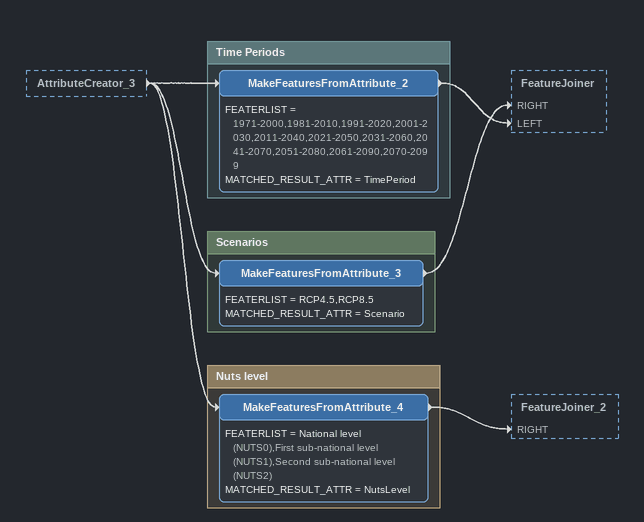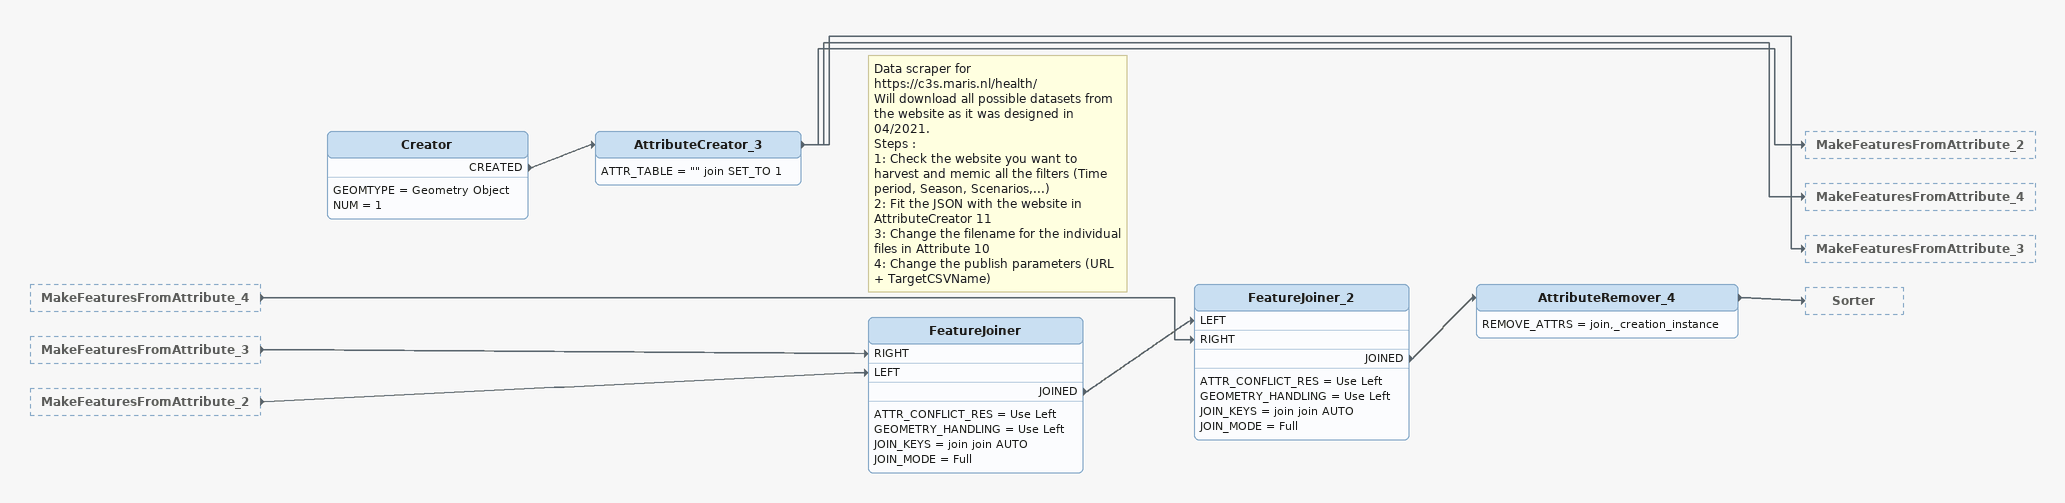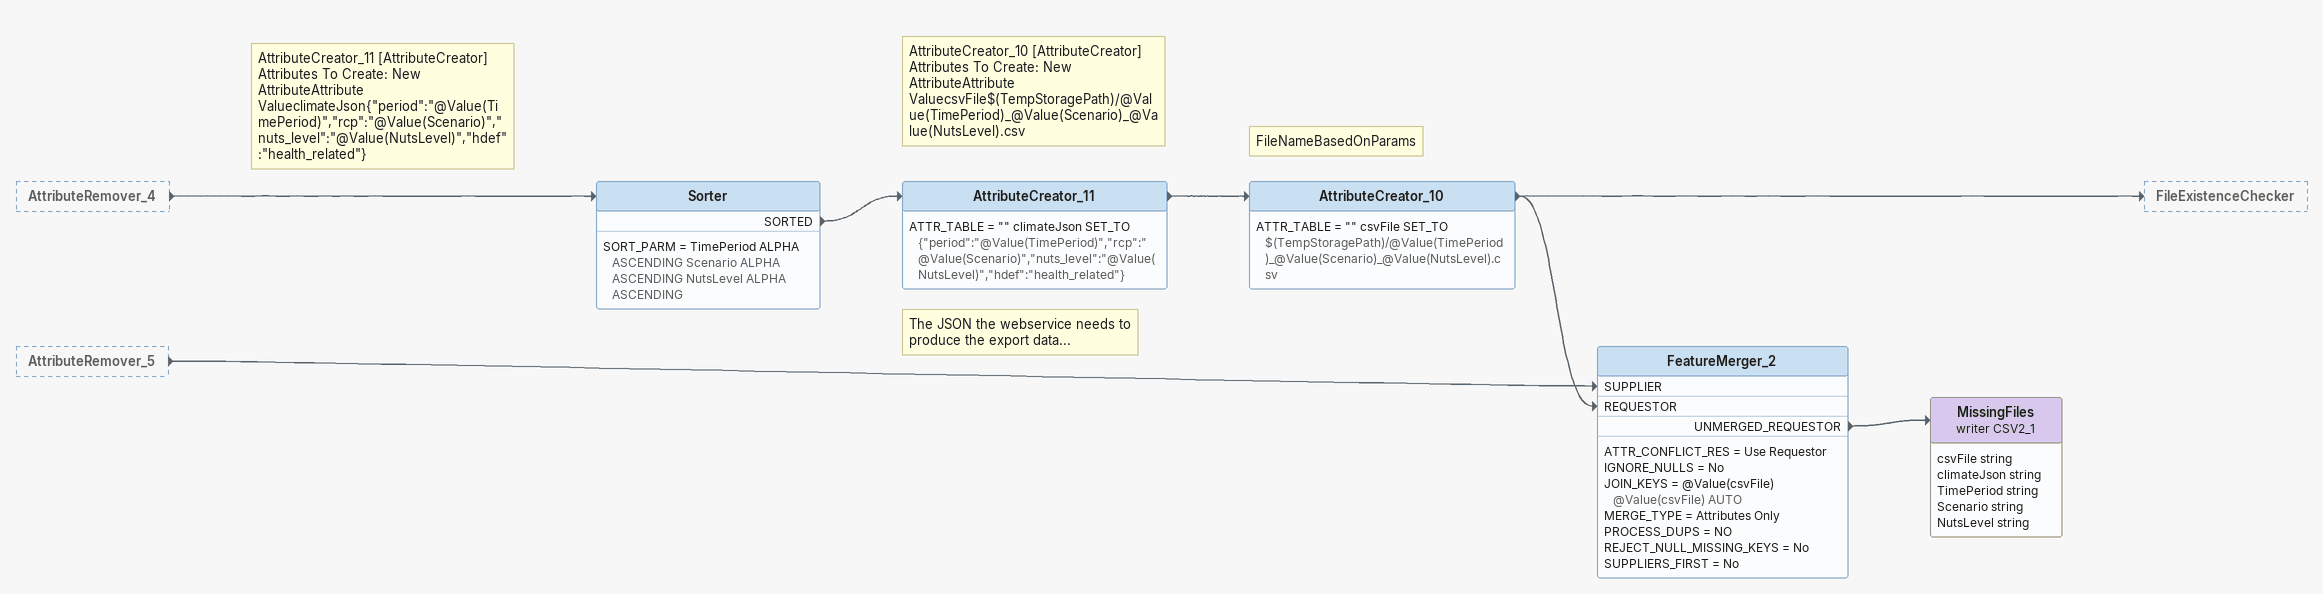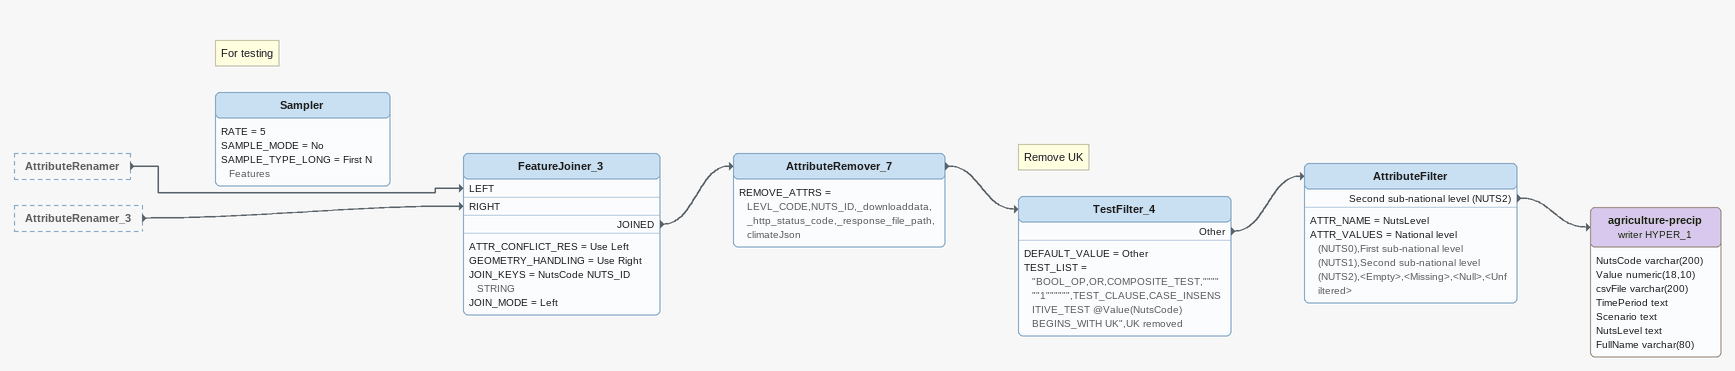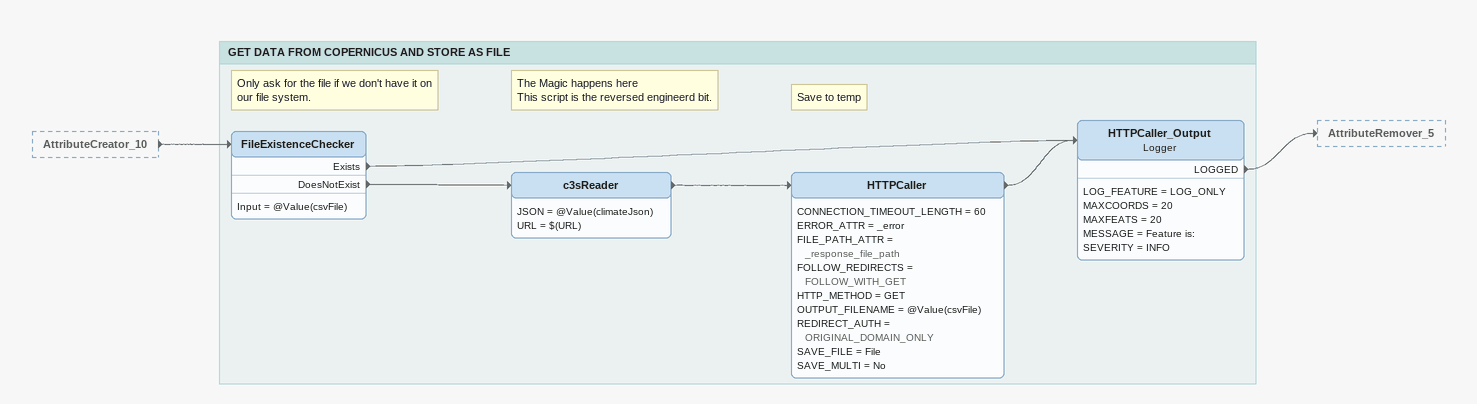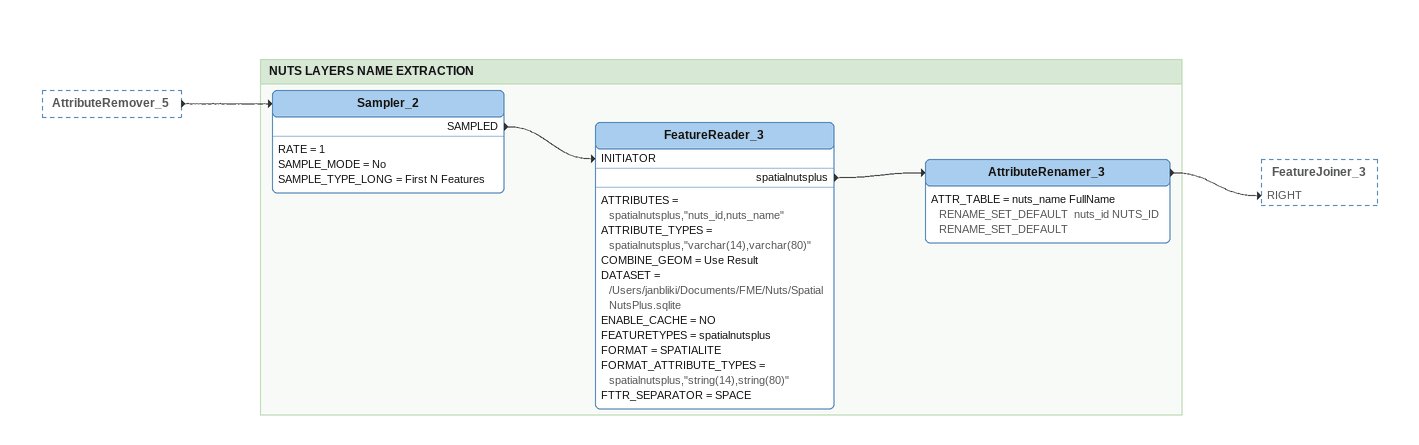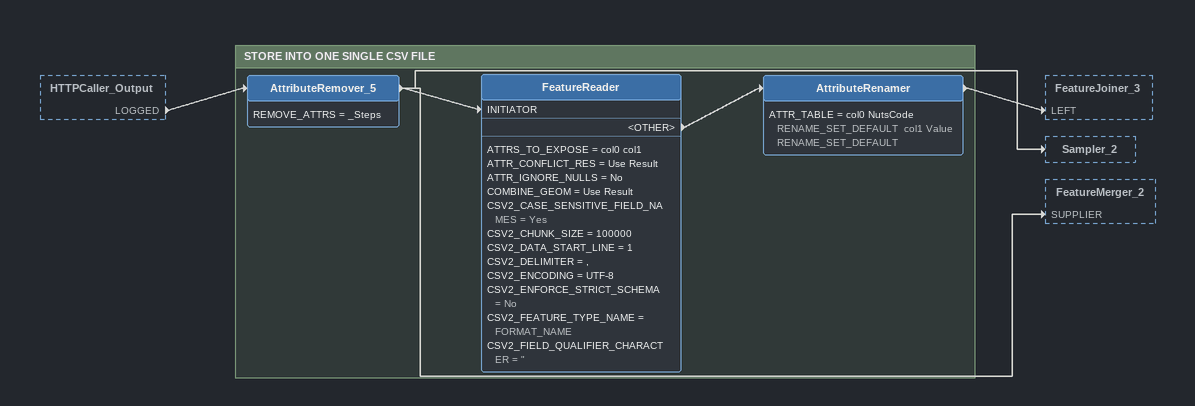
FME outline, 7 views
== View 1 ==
AttributeCreator_3 [outside]
    -> MakeFeaturesFromAttribute_2
    -> MakeFeaturesFromAttribute_4
    -> MakeFeaturesFromAttribute_3

Bookmark: Time Periods
MakeFeaturesFromAttribute_2
    FEATERLIST = 1971-2000,1981-2010,1991-2020,2001-2030,2011-2040,2021-2050,2031-2060,2041-2070,2051-2080,2061-2090,2070-2099
    MATCHED_RESULT_ATTR = TimePeriod
    -> FeatureJoiner [LEFT]

Bookmark: Scenarios
MakeFeaturesFromAttribute_3
    FEATERLIST = RCP4.5,RCP8.5
    MATCHED_RESULT_ATTR = Scenario
    -> FeatureJoiner [RIGHT]

Bookmark: Nuts level
MakeFeaturesFromAttribute_4
    FEATERLIST = National level (NUTS0),First sub-national level (NUTS1),Second sub-national level (NUTS2)
    MATCHED_RESULT_ATTR = NutsLevel
    -> FeatureJoiner_2 [RIGHT]

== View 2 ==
MakeFeaturesFromAttribute_4 [outside]
    -> FeatureJoiner_2 [RIGHT]
MakeFeaturesFromAttribute_3 [outside]
    -> FeatureJoiner [RIGHT]
MakeFeaturesFromAttribute_2 [outside]
    -> FeatureJoiner [LEFT]
Creator
    GEOMTYPE = Geometry Object
    NUM = 1
    CREATED -> AttributeCreator_3
AttributeCreator_3
    ATTR_TABLE = "" join SET_TO 1
    -> MakeFeaturesFromAttribute_2
    -> MakeFeaturesFromAttribute_4
    -> MakeFeaturesFromAttribute_3
Note: Data scraper for https://c3s.maris.nl/health/ / Will download all possible datasets from the website as it was designed in 04/2021. / Steps : / 1: Check the website you want to harvest and memic all the filters (Time period, Season, Scenarios,...) / 2: Fit the JSON with the website in AttributeCreator 11 / 3: Change the filename for the individual files in Attribute 10 / 4: Change the publish parameters (URL + TargetCSVName)
FeatureJoiner
    ATTR_CONFLICT_RES = Use Left
    GEOMETRY_HANDLING = Use Left
    JOIN_KEYS = join join AUTO
    JOIN_MODE = Full
    JOINED -> FeatureJoiner_2 [LEFT]
FeatureJoiner_2
    ATTR_CONFLICT_RES = Use Left
    GEOMETRY_HANDLING = Use Left
    JOIN_KEYS = join join AUTO
    JOIN_MODE = Full
    JOINED -> AttributeRemover_4
AttributeRemover_4
    REMOVE_ATTRS = join,_creation_instance
    -> Sorter

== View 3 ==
AttributeRemover_4 [outside]
    -> Sorter
AttributeRemover_5 [outside]
    -> FeatureMerger_2 [SUPPLIER]
Sorter
    SORT_PARM = TimePeriod ALPHA ASCENDING Scenario ALPHA ASCENDING NutsLevel ALPHA ASCENDING
    SORTED -> AttributeCreator_11
Note: AttributeCreator_11 [AttributeCreator] / Attributes To Create: New AttributeAttribute ValueclimateJson{"period":"@Value(TimePeriod)","rcp":"@Value(Scenario)","nuts_level":"@Value(NutsLevel)","hdef":"health_related"}
Note: The JSON the webservice needs to produce the export data...
AttributeCreator_11
    ATTR_TABLE = "" climateJson SET_TO {"period":"@Value(TimePeriod)","rcp":"@Value(Scenario)","nuts_level":"@Value(NutsLevel)","hdef":"health_related"}
    -> AttributeCreator_10
Note: AttributeCreator_10 [AttributeCreator] / Attributes To Create: New AttributeAttribute ValuecsvFile$(TempStoragePath)/@Value(TimePeriod)_@Value(Scenario)_@Value(NutsLevel).csv
Note: FileNameBasedOnParams
AttributeCreator_10
    ATTR_TABLE = "" csvFile SET_TO $(TempStoragePath)/@Value(TimePeriod)_@Value(Scenario)_@Value(NutsLevel).csv
    -> FileExistenceChecker
    -> FeatureMerger_2 [REQUESTOR]
FeatureMerger_2
    ATTR_CONFLICT_RES = Use Requestor
    IGNORE_NULLS = No
    JOIN_KEYS = @Value(csvFile) @Value(csvFile) AUTO
    MERGE_TYPE = Attributes Only
    PROCESS_DUPS = NO
    REJECT_NULL_MISSING_KEYS = No
    SUPPLIERS_FIRST = No
    UNMERGED_REQUESTOR -> MissingFiles (writer CSV2_1)
MissingFiles (writer CSV2_1)
    attributes: csvFile string, climateJson string, TimePeriod string, Scenario string, NutsLevel string

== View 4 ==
AttributeRenamer [outside]
    -> FeatureJoiner_3 [LEFT]
AttributeRenamer_3 [outside]
    -> FeatureJoiner_3 [RIGHT]
FeatureJoiner_3
    ATTR_CONFLICT_RES = Use Left
    GEOMETRY_HANDLING = Use Right
    JOIN_KEYS = NutsCode NUTS_ID STRING
    JOIN_MODE = Left
    JOINED -> AttributeRemover_7
AttributeRemover_7
    REMOVE_ATTRS = LEVL_CODE,NUTS_ID,_downloaddata,_http_status_code,_response_file_path,climateJson
    -> TestFilter_4
Note: Remove UK
TestFilter_4
    DEFAULT_VALUE = Other
    TEST_LIST = "BOOL_OP,OR,COMPOSITE_TEST,""""""1"""""",TEST_CLAUSE,CASE_INSENSITIVE_TEST @Value(NutsCode) BEGINS_WITH UK",UK removed
    Other -> AttributeFilter
AttributeFilter
    ATTR_NAME = NutsLevel
    ATTR_VALUES = National level (NUTS0),First sub-national level (NUTS1),Second sub-national level (NUTS2),<Empty>,<Missing>,<Null>,<Unfiltered>
    Second sub-national level (NUTS2) -> agriculture-precip (writer HYPER_1)
agriculture-precip (writer HYPER_1)
    attributes: NutsCode varchar(200), Value numeric(18,10), csvFile varchar(200), TimePeriod text, Scenario text, NutsLevel text, FullName varchar(80)
Note: For testing
Sampler
    RATE = 5
    SAMPLE_MODE = No
    SAMPLE_TYPE_LONG = First N Features

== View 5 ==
AttributeCreator_10 [outside]
    -> FileExistenceChecker

Bookmark: GET DATA FROM COPERNICUS AND STORE AS FILE
Note: Only ask for the file if we don't have it on our file system.
FileExistenceChecker
    Input = @Value(csvFile)
    Exists -> HTTPCaller_Output
    DoesNotExist -> c3sReader
Note: The Magic happens here / This script is the reversed engineerd bit.
c3sReader
    JSON = @Value(climateJson)
    URL = $(URL)
    -> HTTPCaller
Note: Save to temp
HTTPCaller
    CONNECTION_TIMEOUT_LENGTH = 60
    ERROR_ATTR = _error
    FILE_PATH_ATTR = _response_file_path
    FOLLOW_REDIRECTS = FOLLOW_WITH_GET
    HTTP_METHOD = GET
    OUTPUT_FILENAME = @Value(csvFile)
    REDIRECT_AUTH = ORIGINAL_DOMAIN_ONLY
    SAVE_FILE = File
    SAVE_MULTI = No
    -> HTTPCaller_Output
HTTPCaller_Output: Logger
    LOG_FEATURE = LOG_ONLY
    MAXCOORDS = 20
    MAXFEATS = 20
    MESSAGE = Feature is:
    SEVERITY = INFO
    LOGGED -> AttributeRemover_5

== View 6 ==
AttributeRemover_5 [outside]
    -> Sampler_2

Bookmark: NUTS LAYERS NAME EXTRACTION
Sampler_2
    RATE = 1
    SAMPLE_MODE = No
    SAMPLE_TYPE_LONG = First N Features
    SAMPLED -> FeatureReader_3 [INITIATOR]
FeatureReader_3
    ATTRIBUTES = spatialnutsplus,"nuts_id,nuts_name"
    ATTRIBUTE_TYPES = spatialnutsplus,"varchar(14),varchar(80)"
    COMBINE_GEOM = Use Result
    DATASET = /Users/janbliki/Documents/FME/Nuts/SpatialNutsPlus.sqlite
    ENABLE_CACHE = NO
    FEATURETYPES = spatialnutsplus
    FORMAT = SPATIALITE
    FORMAT_ATTRIBUTE_TYPES = spatialnutsplus,"string(14),string(80)"
    FTTR_SEPARATOR = SPACE
    spatialnutsplus -> AttributeRenamer_3
AttributeRenamer_3
    ATTR_TABLE = nuts_name FullName RENAME_SET_DEFAULT  nuts_id NUTS_ID RENAME_SET_DEFAULT
    -> FeatureJoiner_3 [RIGHT]

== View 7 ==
HTTPCaller_Output [outside]
    LOGGED -> AttributeRemover_5

Bookmark: STORE INTO ONE SINGLE CSV FILE
AttributeRemover_5
    REMOVE_ATTRS = _Steps
    -> FeatureReader [INITIATOR]
    -> Sampler_2
    -> FeatureMerger_2 [SUPPLIER]
FeatureReader
    ATTRS_TO_EXPOSE = col0 col1
    ATTR_CONFLICT_RES = Use Result
    ATTR_IGNORE_NULLS = No
    COMBINE_GEOM = Use Result
    CSV2_CASE_SENSITIVE_FIELD_NAMES = Yes
    CSV2_CHUNK_SIZE = 100000
    CSV2_DATA_START_LINE = 1
    CSV2_DELIMITER = ,
    CSV2_ENCODING = UTF-8
    CSV2_ENFORCE_STRICT_SCHEMA = No
    CSV2_FEATURE_TYPE_NAME = FORMAT_NAME
    CSV2_FIELD_QUALIFIER_CHARACTER = "
    <OTHER> -> AttributeRenamer
AttributeRenamer
    ATTR_TABLE = col0 NutsCode RENAME_SET_DEFAULT  col1 Value RENAME_SET_DEFAULT
    -> FeatureJoiner_3 [LEFT]
